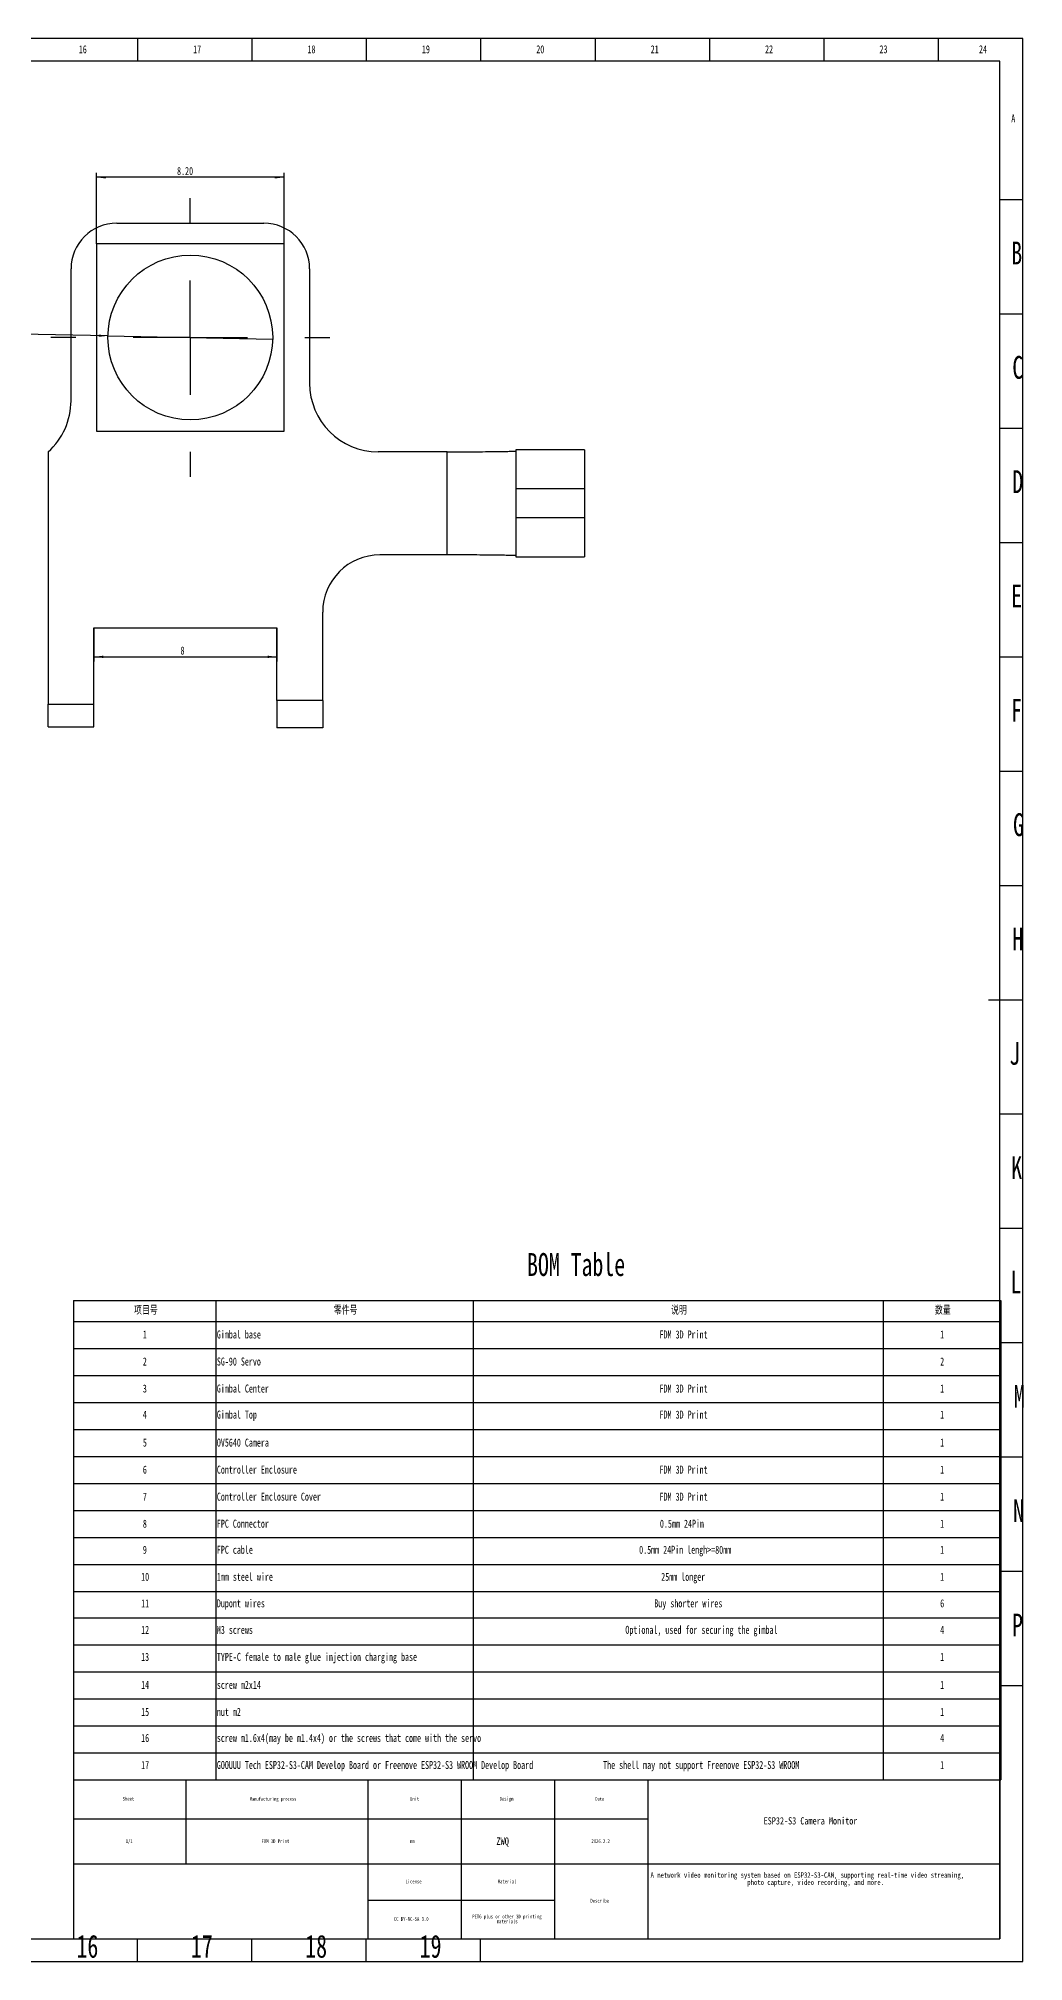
# Model space of a CAD drawing. Header units: millimetres. Extents: x 0 to 1189, y 0 to 841.
# Drawn here: x 759 to 1189, y 0 to 841 of the extents above; entities that cross this region are included whole.
import ezdxf

# ---------------------------------------------------------------- set-up
doc = ezdxf.new("R2010")
doc.units = ezdxf.units.MM
doc.layers.add('10', color=7, linetype='Continuous')
doc.layers.add('5', color=7, linetype='Continuous')
doc.styles.add('SLDTEXTSTYLE0', font='TXT', dxfattribs={"width": 0.7})
doc.styles.add('SLDTEXTSTYLE1', font='TXT', dxfattribs={"width": 0.7, "bigfont": 'bigfont'})
doc.styles.add('SLDTEXTSTYLE2', font='TXT', dxfattribs={"width": 0.75})
doc.dimstyles.new('SLDDIMSTYLE10', dxfattribs={"dimtxt": 3.5, "dimasz": 4.08, "dimexe": 0, "dimexo": 0.0625, "dimgap": 0.875, "dimtad": 2, "dimlfac": 0.1, "dimrnd": 1e-09, "dimzin": 4, "dimdsep": 46, "dimtxsty": 'SLDTEXTSTYLE0', "dimblk1": 'NONE', "dimsah": 1, "dimcen": 0, "dimadec": 0, "dimazin": 1, "dimtfac": 1, "dimtmove": 0, "dimatfit": 3, "dimldrblk": 'NONE', "dimfxl": 1, "dimfrac": 2, "dimtolj": 1, "dimtzin": 12, "dimarcsym": 0})
doc.dimstyles.new('SLDDIMSTYLE11', dxfattribs={"dimtxt": 3.5, "dimasz": 4.08, "dimexe": 0, "dimexo": 0.0625, "dimgap": 0.875, "dimtad": 2, "dimlfac": 0.1, "dimrnd": 1e-09, "dimzin": 12, "dimdsep": 46, "dimtxsty": 'SLDTEXTSTYLE0', "dimsah": 1, "dimcen": 0.09, "dimadec": 0, "dimazin": 3, "dimtfac": 1, "dimtofl": 0, "dimtmove": 0, "dimatfit": 3, "dimfxl": 1, "dimfrac": 2, "dimtolj": 1, "dimtzin": 12, "dimarcsym": 0})
doc.dimstyles.new('SLDDIMSTYLE9', dxfattribs={"dimtxt": 3.5, "dimasz": 4.08, "dimexe": 0, "dimexo": 0.0625, "dimgap": 0.875, "dimtad": 2, "dimlfac": 0.1, "dimrnd": 1e-09, "dimzin": 4, "dimdsep": 46, "dimtxsty": 'SLDTEXTSTYLE0', "dimsah": 1, "dimcen": 0.09, "dimadec": 0, "dimazin": 1, "dimtfac": 1, "dimtofl": 0, "dimtmove": 0, "dimatfit": 3, "dimfxl": 1, "dimfrac": 2, "dimtolj": 1, "dimtzin": 12, "dimarcsym": 0})

# ---------------------------------------------------------------- blocks, each defined once
blk = doc.blocks.new('SW_TABLEANNOTATION_0')
at = {"layer": '10', "color": 0}
for p, q in [((0, 0), (0, -9.11)), ((0, 0), (62.16, 0)), ((62.16, 0), (62.16, -9.11)), ((62.16, 0), (174.64, 0)), ((174.64, 0), (174.64, -9.11)), ((174.64, 0), (353.89, 0)), ((353.89, 0), (353.89, -9.11)), ((353.89, 0), (405.35, 0)), ((405.35, 0), (405.35, -9.11)), ((0, -9.11), (62.16, -9.11)), ((0, -9.11), (0, -20.93)), ((62.16, -9.11), (174.64, -9.11)), ((62.16, -9.11), (62.16, -20.93)), ((174.64, -9.11), (353.89, -9.11)), ((174.64, -9.11), (174.64, -20.93)), ((353.89, -9.11), (405.35, -9.11)), ((353.89, -9.11), (353.89, -20.93)), ((405.35, -9.11), (405.35, -20.93)), ((0, -20.93), (0, -32.75)), ((0, -20.93), (62.16, -20.93)), ((62.16, -20.93), (62.16, -32.75)), ((62.16, -20.93), (174.64, -20.93)), ((174.64, -20.93), (174.64, -32.75)), ((174.64, -20.93), (353.89, -20.93)), ((353.89, -20.93), (353.89, -32.75)), ((353.89, -20.93), (405.35, -20.93)), ((405.35, -20.93), (405.35, -32.75)), ((0, -32.75), (0, -44.57)), ((0, -32.75), (62.16, -32.75)), ((62.16, -32.75), (62.16, -44.57)), ((62.16, -32.75), (174.64, -32.75)), ((174.64, -32.75), (174.64, -44.57)), ((174.64, -32.75), (353.89, -32.75)), ((353.89, -32.75), (353.89, -44.57)), ((353.89, -32.75), (405.35, -32.75)), ((405.35, -32.75), (405.35, -44.57)), ((0, -44.57), (0, -56.39)), ((0, -44.57), (62.16, -44.57)), ((62.16, -44.57), (62.16, -56.39)), ((62.16, -44.57), (174.64, -44.57)), ((174.64, -44.57), (174.64, -56.39)), ((174.64, -44.57), (353.89, -44.57)), ((353.89, -44.57), (353.89, -56.39)), ((353.89, -44.57), (405.35, -44.57)), ((405.35, -44.57), (405.35, -56.39)), ((0, -56.39), (0, -68.21)), ((0, -56.39), (62.16, -56.39)), ((62.16, -56.39), (62.16, -68.21)), ((62.16, -56.39), (174.64, -56.39)), ((174.64, -56.39), (174.64, -68.21)), ((174.64, -56.39), (353.89, -56.39)), ((353.89, -56.39), (353.89, -68.21)), ((353.89, -56.39), (405.35, -56.39)), ((405.35, -56.39), (405.35, -68.21)), ((0, -68.21), (0, -80.03)), ((0, -68.21), (62.16, -68.21)), ((62.16, -68.21), (62.16, -80.03)), ((62.16, -68.21), (174.64, -68.21)), ((174.64, -68.21), (174.64, -80.03)), ((174.64, -68.21), (353.89, -68.21)), ((353.89, -68.21), (353.89, -80.03)), ((353.89, -68.21), (405.35, -68.21)), ((405.35, -68.21), (405.35, -80.03)), ((0, -80.03), (0, -91.85)), ((0, -80.03), (62.16, -80.03)), ((62.16, -80.03), (62.16, -91.85)), ((62.16, -80.03), (174.64, -80.03)), ((174.64, -80.03), (174.64, -91.85)), ((174.64, -80.03), (353.89, -80.03)), ((353.89, -80.03), (353.89, -91.85)), ((353.89, -80.03), (405.35, -80.03)), ((405.35, -80.03), (405.35, -91.85)), ((0, -91.85), (0, -103.67)), ((0, -91.85), (62.16, -91.85)), ((62.16, -91.85), (62.16, -103.67)), ((62.16, -91.85), (174.64, -91.85)), ((174.64, -91.85), (174.64, -103.67)), ((174.64, -91.85), (353.89, -91.85)), ((353.89, -91.85), (353.89, -103.67)), ((353.89, -91.85), (405.35, -91.85)), ((405.35, -91.85), (405.35, -103.67)), ((0, -103.67), (0, -115.49)), ((0, -103.67), (62.16, -103.67)), ((62.16, -103.67), (62.16, -115.49)), ((62.16, -103.67), (174.64, -103.67)), ((174.64, -103.67), (174.64, -115.49)), ((174.64, -103.67), (353.89, -103.67)), ((353.89, -103.67), (353.89, -115.49)), ((353.89, -103.67), (405.35, -103.67)), ((405.35, -103.67), (405.35, -115.49)), ((0, -115.49), (0, -127.31)), ((0, -115.49), (62.16, -115.49)), ((62.16, -115.49), (62.16, -127.31)), ((62.16, -115.49), (174.64, -115.49)), ((174.64, -115.49), (174.64, -127.31)), ((174.64, -115.49), (353.89, -115.49)), ((353.89, -115.49), (353.89, -127.31)), ((353.89, -115.49), (405.35, -115.49)), ((405.35, -115.49), (405.35, -127.31)), ((0, -127.31), (0, -138.7)), ((0, -127.31), (62.16, -127.31)), ((62.16, -127.31), (62.16, -138.7)), ((62.16, -127.31), (174.64, -127.31)), ((174.64, -127.31), (174.64, -138.7)), ((174.64, -127.31), (353.89, -127.31)), ((353.89, -127.31), (353.89, -138.7)), ((353.89, -127.31), (405.35, -127.31)), ((405.35, -127.31), (405.35, -138.7)), ((0, -138.7), (0, -150.52)), ((0, -138.7), (62.16, -138.7)), ((62.16, -138.7), (62.16, -150.52)), ((62.16, -138.7), (174.64, -138.7)), ((174.64, -138.7), (174.64, -150.52)), ((174.64, -138.7), (353.89, -138.7)), ((353.89, -138.7), (353.89, -150.52)), ((353.89, -138.7), (405.35, -138.7)), ((405.35, -138.7), (405.35, -150.52)), ((0, -150.52), (0, -162.34)), ((0, -150.52), (62.16, -150.52)), ((62.16, -150.52), (62.16, -162.34)), ((62.16, -150.52), (174.64, -150.52)), ((174.64, -150.52), (174.64, -162.34)), ((174.64, -150.52), (353.89, -150.52)), ((353.89, -150.52), (353.89, -162.34)), ((353.89, -150.52), (405.35, -150.52)), ((405.35, -150.52), (405.35, -162.34)), ((0, -162.34), (0, -174.16)), ((0, -162.34), (62.16, -162.34)), ((62.16, -162.34), (62.16, -174.16)), ((62.16, -162.34), (174.64, -162.34)), ((174.64, -162.34), (174.64, -174.16)), ((174.64, -162.34), (353.89, -162.34)), ((353.89, -162.34), (353.89, -174.16)), ((353.89, -162.34), (405.35, -162.34)), ((405.35, -162.34), (405.35, -174.16)), ((0, -174.16), (0, -185.98)), ((0, -174.16), (62.16, -174.16)), ((62.16, -174.16), (62.16, -185.98)), ((62.16, -174.16), (174.64, -174.16)), ((174.64, -174.16), (174.64, -185.98)), ((174.64, -174.16), (353.89, -174.16)), ((353.89, -174.16), (353.89, -185.98)), ((353.89, -174.16), (405.35, -174.16)), ((405.35, -174.16), (405.35, -185.98)), ((0, -185.98), (0, -197.8)), ((0, -185.98), (62.16, -185.98)), ((62.16, -185.98), (62.16, -197.8)), ((62.16, -185.98), (174.64, -185.98)), ((174.64, -185.98), (174.64, -197.8)), ((174.64, -185.98), (353.89, -185.98)), ((353.89, -185.98), (353.89, -197.8)), ((353.89, -185.98), (405.35, -185.98)), ((405.35, -185.98), (405.35, -197.8)), ((0, -197.8), (0, -209.62)), ((0, -197.8), (62.16, -197.8)), ((62.16, -197.8), (62.16, -209.62)), ((62.16, -197.8), (174.64, -197.8)), ((174.64, -197.8), (174.64, -209.62)), ((174.64, -197.8), (353.89, -197.8)), ((353.89, -197.8), (353.89, -209.62)), ((353.89, -197.8), (405.35, -197.8)), ((405.35, -197.8), (405.35, -209.62)), ((0, -209.62), (62.16, -209.62)), ((62.16, -209.62), (174.64, -209.62)), ((174.64, -209.62), (353.89, -209.62)), ((353.89, -209.62), (405.35, -209.62))]:
    blk.add_line(p, q, dxfattribs=at)
at = {"layer": '10', "color": 0, "char_height": 3.5, "attachment_point": 1}
for s, insert, style in [('项目号', (26.49, -2.63), 'SLDTEXTSTYLE1'), ('零件号', (113.81, -2.63), 'SLDTEXTSTYLE1'), ('说明', (261.2, -2.63), 'SLDTEXTSTYLE1'), ('数量', (376.56, -2.63), 'SLDTEXTSTYLE1'), ('1', (30.31, -13.1), 'SLDTEXTSTYLE0'), ('Gimbal base', (62.66, -13.1), 'SLDTEXTSTYLE0'), ('FDM 3D Print', (256.18, -13.1), 'SLDTEXTSTYLE0'), ('1', (378.85, -13.1), 'SLDTEXTSTYLE0'), ('2', (30.31, -24.92), 'SLDTEXTSTYLE0'), ('SG-90 Servo', (62.66, -24.92), 'SLDTEXTSTYLE0'), ('2', (378.85, -24.92), 'SLDTEXTSTYLE0'), ('3', (30.31, -36.74), 'SLDTEXTSTYLE0'), ('Gimbal Center', (62.66, -36.74), 'SLDTEXTSTYLE0'), ('FDM 3D Print', (256.18, -36.74), 'SLDTEXTSTYLE0'), ('1', (378.85, -36.74), 'SLDTEXTSTYLE0'), ('4', (30.31, -48.14), 'SLDTEXTSTYLE0'), ('Gimbal Top', (62.66, -48.14), 'SLDTEXTSTYLE0'), ('FDM 3D Print', (256.18, -48.14), 'SLDTEXTSTYLE0'), ('1', (378.85, -48.14), 'SLDTEXTSTYLE0'), ('5', (30.31, -60.38), 'SLDTEXTSTYLE0'), ('OV5640 Camera', (62.66, -60.38), 'SLDTEXTSTYLE0'), ('1', (378.85, -60.38), 'SLDTEXTSTYLE0'), ('6', (30.32, -72.2), 'SLDTEXTSTYLE0'), ('Controller Enclosure', (62.66, -72.2), 'SLDTEXTSTYLE0'), ('FDM 3D Print', (256.18, -72.2), 'SLDTEXTSTYLE0'), ('1', (378.85, -72.2), 'SLDTEXTSTYLE0'), ('Controller Enclosure Cover', (62.66, -84.02), 'SLDTEXTSTYLE0'), ('FDM 3D Print', (256.18, -84.02), 'SLDTEXTSTYLE0'), ('7', (30.32, -84.02), 'SLDTEXTSTYLE0'), ('1', (378.85, -84.02), 'SLDTEXTSTYLE0'), ('8', (30.32, -95.84), 'SLDTEXTSTYLE0'), ('FPC Connector', (62.66, -95.84), 'SLDTEXTSTYLE0'), ('0.5mm 24Pin', (256.34, -95.84), 'SLDTEXTSTYLE0'), ('1', (378.85, -95.84), 'SLDTEXTSTYLE0'), ('9', (30.32, -107.25), 'SLDTEXTSTYLE0'), ('FPC cable', (62.66, -107.25), 'SLDTEXTSTYLE0'), ('0.5mm 24Pin lengh>=80mm', (247.25, -107.25), 'SLDTEXTSTYLE0'), ('1', (378.85, -107.25), 'SLDTEXTSTYLE0'), ('10', (29.55, -119.07), 'SLDTEXTSTYLE0'), ('1mm steel wire', (62.66, -119.07), 'SLDTEXTSTYLE0'), ('25mm longer', (256.89, -119.07), 'SLDTEXTSTYLE0'), ('1', (378.85, -119.07), 'SLDTEXTSTYLE0'), ('11', (29.55, -130.67), 'SLDTEXTSTYLE0'), ('Dupont wires', (62.66, -130.67), 'SLDTEXTSTYLE0'), ('Buy shorter wires', (253.88, -130.67), 'SLDTEXTSTYLE0'), ('6', (378.85, -130.67), 'SLDTEXTSTYLE0'), ('12', (29.55, -142.27), 'SLDTEXTSTYLE0'), ('M3 screws', (62.66, -142.27), 'SLDTEXTSTYLE0'), ('Optional, used for securing the gimbal', (241.23, -142.27), 'SLDTEXTSTYLE0'), ('4', (378.85, -142.27), 'SLDTEXTSTYLE0'), ('13', (29.55, -154.09), 'SLDTEXTSTYLE0'), ('TYPE-C female to male glue injection charging base', (62.66, -154.09), 'SLDTEXTSTYLE0'), ('1', (378.85, -154.09), 'SLDTEXTSTYLE0'), ('14', (29.55, -166.33), 'SLDTEXTSTYLE0'), ('screw m2x14', (62.66, -166.33), 'SLDTEXTSTYLE0'), ('1', (378.85, -166.33), 'SLDTEXTSTYLE0'), ('15', (29.55, -178.15), 'SLDTEXTSTYLE0'), ('nut m2', (62.66, -178.15), 'SLDTEXTSTYLE0'), ('1', (378.85, -178.15), 'SLDTEXTSTYLE0'), ('16', (29.55, -189.55), 'SLDTEXTSTYLE0'), ('screw m1.6x4(may be m1.4x4) or the screws that come with the servo', (62.66, -189.55), 'SLDTEXTSTYLE0'), ('4', (378.85, -189.55), 'SLDTEXTSTYLE0'), ('17', (29.55, -201.37), 'SLDTEXTSTYLE0'), ('GOOUUU Tech ESP32-S3-CAM Develop Board or Freenove ESP32-S3 WROOM Develop Board', (62.66, -201.37), 'SLDTEXTSTYLE0'), ('The shell may not support Freenove ESP32-S3 WROOM', (231.5, -201.37), 'SLDTEXTSTYLE0'), ('1', (378.85, -201.37), 'SLDTEXTSTYLE0')]:
    blk.add_mtext(s, dxfattribs=dict(at, insert=insert, style=style))
blk = doc.blocks.new('SW_TABLEANNOTATION_1')
at = {"layer": '10', "color": 0}
for p, q in [((0, 0), (0, -16.95)), ((0, 0), (49.11, 0)), ((49.11, 0), (49.11, -16.95)), ((49.11, 0), (128.68, 0)), ((128.68, 0), (128.68, -16.95)), ((128.68, 0), (169.48, 0)), ((169.48, 0), (169.48, -16.95)), ((169.48, 0), (210.28, 0)), ((210.28, 0), (210.28, -16.95)), ((210.28, 0), (251.08, 0)), ((251.08, 0), (251.08, -16.95)), ((251.08, 0), (404.97, 0)), ((404.97, 0), (404.97, -16.95)), ((0, -16.95), (0, -36.69)), ((0, -16.95), (49.11, -16.95)), ((49.11, -16.95), (49.11, -36.69)), ((49.11, -16.95), (128.68, -16.95)), ((128.68, -16.95), (128.68, -36.69)), ((128.68, -16.95), (169.48, -16.95)), ((169.48, -16.95), (169.48, -36.69)), ((169.48, -16.95), (210.28, -16.95)), ((210.28, -16.95), (210.28, -36.69)), ((210.28, -16.95), (251.08, -16.95)), ((251.08, -16.95), (251.08, -36.69)), ((404.97, -16.95), (404.97, -36.69)), ((0, -36.69), (0, -52.62)), ((0, -36.69), (49.11, -36.69)), ((0, -36.69), (49.11, -36.69)), ((49.11, -36.69), (128.68, -36.69)), ((49.11, -36.69), (128.68, -36.69)), ((128.68, -36.69), (128.68, -52.62)), ((128.68, -36.69), (169.48, -36.69)), ((169.48, -36.69), (169.48, -52.62)), ((169.48, -36.69), (210.28, -36.69)), ((210.28, -36.69), (210.28, -52.62)), ((210.28, -36.69), (251.08, -36.69)), ((210.28, -36.69), (251.08, -36.69)), ((251.08, -36.69), (251.08, -52.62)), ((251.08, -36.69), (404.97, -36.69)), ((251.08, -36.69), (404.97, -36.69)), ((404.97, -36.69), (404.97, -52.62)), ((0, -52.62), (0, -69.44)), ((128.68, -52.62), (128.68, -69.44)), ((128.68, -52.62), (169.48, -52.62)), ((169.48, -52.62), (169.48, -69.44)), ((169.48, -52.62), (210.28, -52.62)), ((210.28, -52.62), (210.28, -69.44)), ((251.08, -52.62), (251.08, -69.44)), ((404.97, -52.62), (404.97, -69.44)), ((0, -69.44), (49.11, -69.44)), ((49.11, -69.44), (128.68, -69.44)), ((128.68, -69.44), (169.48, -69.44)), ((169.48, -69.44), (210.28, -69.44)), ((210.28, -69.44), (251.08, -69.44)), ((251.08, -69.44), (404.97, -69.44))]:
    blk.add_line(p, q, dxfattribs=at)
at = {"layer": '10', "color": 0, "attachment_point": 1, "style": 'SLDTEXTSTYLE2'}
for s, insert, char_height in [('Sheet', (21.52, -7.41), 1.652), ('Manufacturing process', (77.03, -7.48), 1.5875), ('Unit', (147.09, -7.41), 1.652), ('Design', (186.28, -7.41), 1.652), ('Date', (228.12, -7.48), 1.587), ('ESP32-S3 Camera Monitor', (301.69, -16.31), 3.175), ('ZWQ', (184.87, -25.15), 3.252), ('1/1', (22.85, -25.94), 1.652), ('FDM 3D Print', (82.23, -25.94), 1.652), ('mm', (147.01, -25.94), 1.652), ('2026.2.2', (226.4, -25.94), 1.652), ('A network video monitoring system based on ESP32-S3-CAM, supporting real-time video streaming,', (252.25, -40.4), 2.3813), ('License', (145.1, -43.59), 1.652), ('Material', (185.49, -43.59), 1.652), ('photo capture, video recording, and more.', (294.53, -43.57), 2.3813), ('PETG plus or other 3D printing', (174.3, -58.9), 1.652), ('Describe', (225.98, -52), 1.652), ('CC BY-NC-SA 3.0', (140.05, -59.97), 1.652), ('materials', (185.04, -61.04), 1.652)]:
    blk.add_mtext(s, dxfattribs=dict(at, insert=insert, char_height=char_height))
blk = doc.blocks.new('_D_42')
at = {"layer": '10'}
for p, q in [((784.1, 751.22), (784.1, 782.27)), ((866.1, 751.22), (866.1, 782.27)), ((866.1, 780.27), (784.1, 780.27))]:
    blk.add_line(p, q, dxfattribs=at)
for points in [[(784.1, 780.27), (788.18, 779.76), (788.18, 780.77)], [(866.1, 780.27), (862.02, 780.77), (862.02, 779.76)]]:
    blk.add_solid(points, dxfattribs=at)
at = {"layer": '10', "insert": (819.31, 784.78), "char_height": 3.5, "attachment_point": 1, "style": 'SLDTEXTSTYLE0'}
blk.add_mtext('8.20', dxfattribs=at)
blk = doc.blocks.new('_D_43')
at = {"layer": '10'}
for q in [(743.32, 711.89), (861.09, 709.48)]:
    blk.add_line((789.11, 710.95), q, dxfattribs=at)
blk.add_solid([(789.11, 710.95), (785.04, 711.54), (785.02, 710.53)], dxfattribs=at)
at = {"layer": '10', "char_height": 3.5, "attachment_point": 1, "rotation": 358.8319, "style": 'SLDTEXTSTYLE0'}
for s, insert in [('%%c', (743.41, 716.41)), ('7.20', (747.52, 716.31))]:
    blk.add_mtext(s, dxfattribs=dict(at, insert=insert))
blk = doc.blocks.new('_None')
blk = doc.blocks.new('_D_44')
at = {"layer": '10'}
for p, q in [((782.96, 583.21), (782.96, 568.57)), ((862.96, 583.21), (862.96, 568.57)), ((782.96, 570.57), (862.96, 570.57))]:
    blk.add_line(p, q, dxfattribs=at)
for points in [[(782.96, 570.57), (787.04, 570.06), (787.04, 571.08)], [(862.96, 570.57), (858.88, 571.08), (858.88, 570.06)]]:
    blk.add_solid(points, dxfattribs=at)
at = {"layer": '10', "insert": (820.83, 575.08), "char_height": 3.5, "attachment_point": 1, "style": 'SLDTEXTSTYLE0'}
blk.add_mtext('8', dxfattribs=at)
blk = doc.blocks.new('SW_CENTERMARKSYMBOL_8')
at = {"layer": '10', "color": 0}
for p, q in [((0, 50), (0, 61)), ((0, 0), (0, 25)), ((-50, 0), (-61, 0)), ((0, 0), (-25, 0)), ((0, 0), (0, -25)), ((0, 0), (25, 0)), ((50, 0), (61, 0)), ((0, -50), (0, -61))]:
    blk.add_line(p, q, dxfattribs=at)

msp = doc.modelspace()

# ---------------------------------------------------------------- linework, layer by layer
at = {"color": 7, "linetype": 'Continuous', "lineweight": 25}
for p, q in [((792.959, 760.219), (857.243, 760.219)), ((784.101, 751.219), (784.101, 669.219)), ((866.101, 751.219), (784.101, 751.219)), ((866.101, 669.219), (866.101, 751.219)), ((772.959, 682.58), (772.959, 740.219)), ((877.243, 740.219), (877.243, 690.219)), ((784.101, 669.219), (866.101, 669.219)), ((762.959, 660.219), (762.959, 549.891)), ((937.43, 660.219), (907.243, 660.219)), ((937.43, 615.163), (937.43, 660.219)), ((997.43, 661.067), (967.43, 661.067)), ((997.43, 644.042), (967.43, 644.042)), ((967.43, 644.042), (967.43, 631.34)), ((997.43, 644.042), (997.43, 631.34)), ((997.43, 631.34), (967.43, 631.34)), ((937.43, 615.163), (907.959, 615.163)), ((967.43, 614.316), (997.43, 614.316)), ((882.959, 551.501), (882.959, 590.163)), ((782.959, 583.213), (862.959, 583.213)), ((782.959, 549.891), (782.959, 583.213)), ((862.959, 551.501), (862.959, 583.213)), ((762.959, 549.891), (782.959, 549.891)), ((762.959, 539.891), (762.959, 549.891)), ((782.959, 539.891), (782.959, 549.891)), ((882.959, 551.501), (862.959, 551.501)), ((862.959, 551.501), (862.959, 539.501)), ((882.959, 551.501), (882.959, 539.501)), ((762.959, 539.891), (782.959, 539.891)), ((882.959, 539.501), (862.959, 539.501))]:
    msp.add_line(p, q, dxfattribs=at)
msp.add_circle((825.101, 710.219), 36, dxfattribs=at)
for centre, radius, start, end in [((792.959, 740.219), 20, 90, 180), ((857.243, 740.219), 20, 0, 90), ((907.243, 690.219), 30, 180, 270), ((742.959, 682.58), 30, 311.810315, 0), ((907.959, 590.163), 25, 90, 180)]:
    msp.add_arc(centre, radius, start, end, dxfattribs=at)
for points, knots in [([(937.43, 660.219), (939.411, 660.219), (941.359, 660.222), (945.191, 660.235), (947.095, 660.245), (950.726, 660.269), (952.449, 660.284), (955.709, 660.316), (957.252, 660.334), (960.019, 660.371), (961.261, 660.389), (963.455, 660.426), (964.387, 660.444), (966.634, 660.493), (967.43, 660.522), (967.43, 660.542)], [0, 0, 0, 0, 0.125, 0.125, 0.25, 0.25, 0.375, 0.375, 0.5, 0.5, 0.625, 0.625, 0.75, 0.75, 1, 1, 1, 1]), ([(967.43, 661.062), (967.43, 661.064), (967.43, 661.094), (967.43, 660.935), (967.43, 660.229), (967.43, 658.978), (967.43, 657.388), (967.43, 655.182), (967.43, 652.257), (967.43, 648.555), (967.43, 645.589), (967.43, 644.042)], [0, 0, 0, 0, 0.007439, 0.1659977, 0.3238054, 0.4285623, 0.5337075, 0.6407569, 0.75204, 0.8706062, 1, 1, 1, 1]), ([(997.43, 661.062), (997.43, 661.064), (997.43, 661.094), (997.43, 660.935), (997.43, 660.229), (997.43, 658.978), (997.43, 657.388), (997.43, 655.182), (997.43, 652.257), (997.43, 648.555), (997.43, 645.589), (997.43, 644.042)], [0, 0, 0, 0, 0.007439, 0.1659977, 0.3238054, 0.4285623, 0.5337075, 0.6407569, 0.75204, 0.8706062, 1, 1, 1, 1]), ([(967.43, 631.34), (967.43, 629.793), (967.43, 626.828), (967.43, 623.125), (967.43, 620.2), (967.43, 617.994), (967.43, 616.405), (967.43, 615.153), (967.43, 614.448), (967.43, 614.288), (967.43, 614.319), (967.43, 614.32)], [0, 0, 0, 0, 0.1293938, 0.24796, 0.3592431, 0.4662925, 0.5714377, 0.6761946, 0.8340023, 0.992561, 1, 1, 1, 1]), ([(997.43, 631.34), (997.43, 629.793), (997.43, 626.828), (997.43, 623.125), (997.43, 620.2), (997.43, 617.994), (997.43, 616.405), (997.43, 615.153), (997.43, 614.448), (997.43, 614.288), (997.43, 614.319), (997.43, 614.32)], [0, 0, 0, 0, 0.1293938, 0.24796, 0.3592431, 0.4662925, 0.5714377, 0.6761946, 0.8340023, 0.992561, 1, 1, 1, 1]), ([(967.43, 614.84), (967.43, 614.85), (967.236, 614.862), (966.475, 614.89), (965.899, 614.905), (964.394, 614.938), (963.474, 614.956), (961.299, 614.992), (960.034, 615.011), (957.268, 615.048), (955.76, 615.066), (952.484, 615.098), (950.739, 615.113), (945.329, 615.149), (941.392, 615.163), (937.43, 615.163)], [0, 0, 0, 0, 0.125, 0.125, 0.25, 0.25, 0.375, 0.375, 0.5, 0.5, 0.625, 0.625, 0.75, 0.75, 1, 1, 1, 1])]:
    msp.add_open_spline(points, degree=3, knots=knots, dxfattribs=at)
at = {"layer": '5', "color": 7}
for p, q in [((1189, 841), (0, 841)), ((1189, 0), (1189, 841)), ((0, 0), (1189, 0))]:
    msp.add_line(p, q, dxfattribs=at)
at = {"layer": '5'}
for p, q in [((802, 841), (802, 831.05)), ((852, 841), (852, 831.05)), ((902, 841), (902, 831.05)), ((952, 841), (952, 831.05)), ((1002, 841), (1002, 831.05)), ((1052, 841), (1052, 831.05)), ((1102, 841), (1102, 831.05)), ((1152, 841), (1152, 831.05)), ((1189, 770.5), (1179, 770.5)), ((1189, 720.5), (1179, 720.5)), ((1189, 670.5), (1179, 670.5)), ((1189, 620.5), (1179, 620.5)), ((1189, 570.5), (1179, 570.5)), ((1189, 520.5), (1179, 520.5)), ((1189, 470.5), (1179, 470.5)), ((1189, 370.5), (1179, 370.5)), ((1189, 320.5), (1179, 320.5)), ((1189, 270.5), (1179, 270.5)), ((1189, 220.5), (1179, 220.5)), ((1189, 170.5), (1179, 170.5)), ((1189, 120.5), (1179, 120.5)), ((802, 0), (802, 10)), ((852, 0), (852, 10)), ((902, 0), (902, 10)), ((952, 0), (952, 10))]:
    msp.add_line(p, q, dxfattribs=at)
at = {"layer": '5', "color": 7, "lineweight": 25}
for p, q in [((1179, 831.05), (25, 831.05)), ((1179, 10), (1179, 831.05)), ((0, 10), (1179, 10))]:
    msp.add_line(p, q, dxfattribs=at)
at = {"layer": '5', "lineweight": 25}
msp.add_line((1189, 420.5), (1174, 420.5), dxfattribs=at)

# ---------------------------------------------------------------- block references
at = {"layer": '10'}
for name, p in [('SW_CENTERMARKSYMBOL_8', (825.101, 710.219)), ('SW_TABLEANNOTATION_0', (774.042, 289.073)), ('SW_TABLEANNOTATION_1', (774.028, 79.423))]:
    msp.add_blockref(name, p, dxfattribs=at)

# ---------------------------------------------------------------- texts
at = {"layer": '10', "style": 'SLDTEXTSTYLE0'}
for s, insert, char_height, attachment_point in [('16', (778.091, 838.015), 3.5, 2), ('17', (828.091, 838.015), 3.5, 2), ('18', (878.091, 838.015), 3.5, 2), ('19', (928.091, 838.015), 3.5, 2), ('20', (978.089, 838.015), 3.5, 2), ('21', (1028.089, 838.015), 3.5, 2), ('22', (1078.089, 838.015), 3.5, 2), ('23', (1128.089, 838.015), 3.5, 2), ('24', (1171.589, 838.015), 3.5, 2), ('A', (1184.82, 807.765), 3.5, 2), ('B', (1186.344, 752.173), 10, 2), ('C', (1186.806, 702.173), 10, 2), ('D', (1186.812, 652.173), 10, 2), ('E', (1186.337, 602.173), 10, 2), ('F', (1186.226, 552.173), 10, 2), ('G', (1187.125, 502.173), 10, 2), ('H', (1186.812, 452.173), 10, 2), ('J', (1185.472, 402.173), 10, 2), ('K', (1186.344, 352.173), 10, 2), ('BOM Table', (972.315, 309.818), 10, 1), ('L', (1185.944, 302.173), 10, 2), ('M', (1187.448, 252.173), 10, 2), ('N', (1187.153, 202.173), 10, 2), ('P', (1186.698, 152.173), 10, 2), ('16', (780.118, 11.673), 10, 2), ('17', (830.118, 11.673), 10, 2), ('18', (880.118, 11.673), 10, 2), ('19', (930.118, 11.673), 10, 2)]:
    msp.add_mtext(s, dxfattribs=dict(at, insert=insert, char_height=char_height, attachment_point=attachment_point))

# ---------------------------------------------------------------- dimensions: what is measured, and where the dimension line sits
at = {"layer": '10'}
for base, p1, p2, dimstyle, picture, middle in [((784.101, 780.266), (866.101, 751.219), (784.101, 751.219), 'SLDDIMSTYLE9', '_D_42', (822.374, 780.266)), ((862.959, 570.57), (782.959, 583.213), (862.959, 583.213), 'SLDDIMSTYLE11', '_D_44', (821.591, 570.57))]:
    dim = msp.add_linear_dim(base=base, p1=p1, p2=p2, dimstyle=dimstyle, dxfattribs=at)
    dim.commit()
    dim.dimension.update_dxf_attribs({"geometry": picture, "text_midpoint": middle, "dimtype": 160})
dim = msp.add_diameter_dim_2p(p1=(861.093, 709.485), p2=(789.108, 710.953), dimstyle='SLDDIMSTYLE10', dxfattribs=at)
dim.commit()
dim.dimension.update_dxf_attribs({"geometry": '_D_43', "text_midpoint": (748.412, 711.783), "dimtype": 163})

doc.saveas('drawing.dxf')
